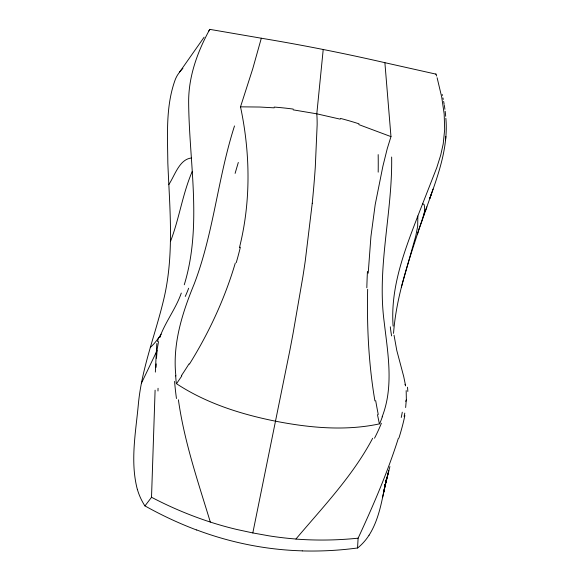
<?xml version="1.0" encoding="UTF-8"?>
<svg xmlns="http://www.w3.org/2000/svg" width="580" height="580" viewBox="0 0 580 580"><rect width="100%" height="100%" fill="white"/><g stroke="black" fill="none" stroke-linecap="round" stroke-linejoin="round"><path stroke-width="0.87" d="M204.117 37.2L177.473 75.11A56.231 47.531 20.7 0 0 175.392 79.221C165.525 105.857 167.569 134.995 167.83 162.907C169.606 207.676 174.312 253.293 164.184 297.467C156.027 332.92 141.94 367.104 138.417 403.571C135.865 431.926 129.985 461.216 137.315 489.324M367.655 289.26C366.821 326.569 368.626 364.037 374.912 400.867M155.099 390.18L151.518 497.314L144.978 505.905A320.74 271.106 20.7 0 0 196.678 530.026M405.645 407.537L406.355 399.127L406.167 390.594M156.063 367.387L156.216 363.877M368.213 273.187L370.924 236.575L375.18 204.696L382.887 166.243L387.223 148.741L390.971 136.619L384.888 62.683C343.954 53.28 302.753 45.117 261.319 38.222L209.764 29.355C197.352 51.925 188.268 77.01 188.66 103.081C189.21 163.4 202.319 225.765 184.266 284.773M156.484 358.208L157.231 348.935L158.543 341.569M425.176 211.722C435.478 181.736 448.746 150.749 445.861 118.291M393.53 333.391C396.466 293.864 410.336 256.36 422.399 218.95M445.498 140.585L445.853 136.452M323.205 49.619L316.803 113.825L316.977 116.616A186.963 19.408 -78.8 0 1 317.151 124.765L315.295 167.054A376.108 39.034 -78.8 0 1 312.243 203.21M312.25 203.203L305.276 260.812A181.953 18.886 -78.8 0 1 302.847 276.906L293.175 332.811A305.928 31.755 -78.8 0 1 289.782 350.755L252.815 532.933L236.742 529.46A295.575 249.835 20.7 0 1 210.323 522.065A320.225 270.671 20.7 0 1 151.547 497.27M209.764 29.355L208.771 31.059M385.599 481.777L385.439 482.72M385.098 484.604L384.845 486.018L389.912 466.545M404.782 413.09L404.122 416.498M384.757 486.489C381.531 503.223 378.32 520.572 369.076 535.21M382.648 497.27L386.389 479.123L383.416 493.529L388.774 470.728L384.845 486.018M239.431 247.689C251.038 201.666 250.335 153.098 240.512 106.829L252.749 68.773L261.319 38.222M401.346 287.252L415.802 235.871L417.68 226.2L417.854 215.977L436.769 167.656L440.706 155.135L443.2 143.956L444.672 129.557L444.178 113.97L441.713 97.114L437.117 77.742M417.586 233.929C419.71 224.344 426.575 214.354 424.125 204.566L422.704 203.761M234.508 125.925C217.783 177.843 213.701 233.095 194.119 284.171C182.171 313.193 172.376 344.208 175.885 375.992M235.299 263.052C224.779 298.664 209.018 332.637 189.428 364.138M425.089 210.243L424.792 211.214M424.205 213.15L424.502 212.186M423.755 214.6L424.052 213.636M423.161 216.536L423.458 215.571M398.344 438.342C387.491 472.591 373.179 505.637 358.114 538.218L357.541 547.984L354.133 548.419A318.297 269.048 20.7 0 1 302.267 550.913M423.009 217.021L422.552 218.471M170.455 241.541C179.314 218.624 182.541 193.843 192.299 171.325M159.674 337.618C165.249 322.016 175.849 308.763 181.301 293.074M423.777 215.767L426.837 206.886M382.14 416.824C394.001 386.324 387.81 353.213 384.156 321.791C376.862 266.691 392.573 212.106 391.645 157.035M433.064 189.065L429.722 198.585L431.578 193.321M161.153 334.174C159.152 337.342 154.331 344.085 150.292 347.398M417.854 215.977C404.361 251.082 390.238 287.81 393.117 326.119M405.746 401.382L406.319 400.004M159.812 337.205L160.682 335.24M141.418 383.235L157.042 350.654M168.751 184.657C174.754 175.754 179.35 159.101 191.56 157.999M372.672 438.262C352.85 475.832 323.132 506.818 295.938 539.016A295.575 249.835 20.7 0 1 268.968 535.84L252.815 532.933M181.815 375.941L176.508 383.721C206.335 403.354 240.983 414.272 275.761 421.239C309.763 427.837 345.231 431.194 379.407 423.886L377.471 414.678M179.641 71.884L182.896 68.36M435.848 73.928L436.653 76.074M240.512 106.829L259.883 107.039L274.18 107.837M293.154 109.845L316.803 113.825L340.271 119.175M384.888 62.683L436.109 74.167M358.795 124.591L390.971 136.619M405.007 384.322L405.623 385.896L403.731 376.608L396.8 350.523L394.037 335.189M210.323 522.065C198.055 481.799 184.259 441.648 178.401 399.801M442.199 94.46L442.424 95.453M442.953 97.918L443.258 99.405M443.635 101.377L444.164 104.349M444.331 105.343L444.918 109.316M445.179 111.302L445.701 116.29M358.099 538.167A320.225 270.671 20.7 0 1 295.938 539.088M404.862 415.526A66.287 14.333 -69.6 0 1 398.938 438.023M402.281 412.191A72.529 16.436 -68.8 0 1 401.237 417.491M407.501 387.215A111.592 57.732 44 0 1 407.827 391.493M391.609 335.907A216.898 173.195 -28.4 0 1 390.297 326.823M382.372 416.723A89.965 37.163 -54.9 0 1 379.646 423.813M381.364 423.291A94.076 40.738 -54.4 0 1 374.535 438.183M378.262 414.504A431.513 384.301 83 0 1 375.702 400.722M366.828 287.767A174.79 33.879 87 0 1 367.445 271.396M378.174 154.613A207.495 57.239 -82.9 0 1 378.189 172.159M157.564 341.649A111.592 67.157 -14.5 0 1 158.528 337.661M188.66 288.231A216.898 152.272 60.6 0 1 185.252 296.467M176.276 383.431A89.965 20.902 78.9 0 1 175.66 375.651M176.465 398.547A94.076 23.918 78.6 0 1 174.573 381.408M189.007 363.892A431.513 414.512 -48.1 0 1 181.402 375.673M240.374 247.138A174.79 67.476 -63.7 0 1 236.249 262.638M235.11 173.384A207.495 14.935 -74.9 0 1 238.315 162.444M274.159 107.075A292.233 249.545 21.2 0 1 293.197 109.076M340.438 118.407A292.233 249.639 20.9 0 1 359.02 123.83M155.36 372.106A66.287 0.841 -87.8 0 1 156.825 343.469M157.97 391.007A72.529 1.718 -88.5 0 1 158.057 388.274M369.039 535.188A69.433 58.689 20.7 0 1 357.592 548.035M144.913 505.927A69.433 58.689 20.7 0 1 137.351 489.317M302.26 550.848A280.836 237.38 20.7 0 1 196.707 529.946"/></g></svg>
